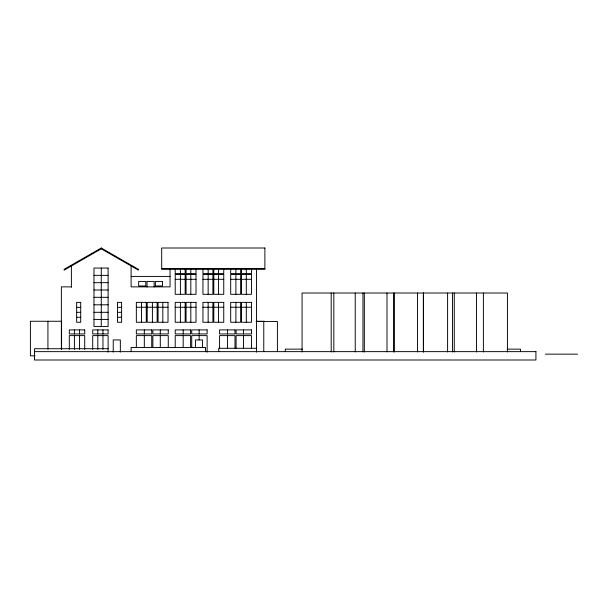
<?xml version="1.0" encoding="UTF-8"?>
<svg xmlns="http://www.w3.org/2000/svg" width="608" height="608" viewBox="0 0 608 608"><rect width="100%" height="100%" fill="white"/><g stroke="black" fill="none" stroke-linecap="round" stroke-linejoin="round"><path stroke-width="0.91" d="M101.27 248.003L64.144 269.291L64.144 270.127L101.27 248.839L138.35 270.127L138.35 269.291L101.27 248.003L101.27 248.839M161.69 268.508L264.883 268.508M93.974 275.371L108.11 275.371M131.108 276.42L170.05 276.42M175.21 279.308L185.159 279.308M186.063 279.308L196.012 279.308M202.95 279.308L212.899 279.308M213.803 279.308L223.752 279.308M230.69 279.308L240.646 279.308M241.543 279.308L251.499 279.308M93.974 282.69L108.11 282.69M71.394 286.87L61.362 286.87L61.362 349.212M93.974 290.001L108.11 290.001M93.974 297.312L108.11 297.312M93.974 304.806L108.11 304.806M136.344 307.245L146.292 307.245M147.204 307.245L157.16 307.245M158.065 307.245L168.013 307.245M175.21 307.245L185.159 307.245M186.063 307.245L196.012 307.245M202.95 307.245L212.899 307.245M213.803 307.245L223.752 307.245M230.69 307.245L240.646 307.245M241.543 307.245L251.499 307.245M76.646 307.344L80.712 307.344M117.534 307.344L121.608 307.344M76.646 312.322L80.712 312.322M93.974 312.307L108.11 312.307M117.534 312.322L121.608 312.322M76.646 317.292L80.712 317.292M117.534 317.292L121.608 317.292M93.974 319.436L108.11 319.436M256.173 321.26L264.358 321.26M256.394 321.533L277.415 321.533L277.415 351.416M256.523 348.3L218.736 348.3L218.736 351.637M108.11 348.718L34.451 348.718L34.451 359.997L535.922 359.997L535.922 351.637M302.358 349.136L285.281 349.136L285.281 351.637M507.201 349.136L520.486 349.136L520.486 351.637M34.451 351.637L535.982 351.637M545.361 354.145L577.6 354.145M35.013 355.817L30.4 355.817L30.4 321.26L61.575 321.26L61.575 349.281M507.437 351.964L507.437 293.018L302.07 293.018L302.07 351.964M483.39 293.018L483.39 351.964M476.512 293.018L476.512 351.964M454.267 293.018L454.267 351.964M452.466 293.018L452.466 351.964M447.594 293.018L447.594 351.964M423.548 293.018L423.548 351.964M423.343 293.018L423.343 351.964M417.506 293.018L417.506 351.964M394.425 293.018L394.425 351.964M393.46 293.018L393.46 351.964M387 293.018L387 351.964M364.336 293.018L364.336 351.964M362.953 293.018L362.953 351.964M355.239 293.018L355.239 351.964M333.83 293.018L333.83 351.964M331.193 293.018L331.193 351.964M263.773 321.533L263.773 351.416M256.523 268.69L256.523 352.146M251.499 268.759L251.499 273.623L241.543 273.623L241.543 268.759M251.499 348.475L251.499 335.616L236.102 335.616L236.102 348.475M246.301 268.759L246.301 273.623M246.301 274.436L246.301 294.325M246.301 302.374L246.301 322.263M243.519 329.908L243.519 333.944M243.519 335.616L243.519 348.475M240.646 268.759L240.646 273.623L230.69 273.623L230.69 268.759M235.896 268.759L235.896 273.623M235.896 274.436L235.896 294.325M235.896 302.374L235.896 322.263M234.977 348.475L234.977 335.616L219.579 335.616L219.579 348.475M227.559 329.908L227.559 333.944M227.559 335.616L227.559 348.475M223.752 268.759L223.752 273.623L213.803 273.623L213.803 268.759M218.553 268.759L218.553 273.623M218.553 274.436L218.553 294.325M218.553 302.374L218.553 322.263M212.899 268.759L212.899 273.623L202.95 273.623L202.95 268.759M208.149 268.759L208.149 273.623M208.149 274.436L208.149 294.325M208.149 302.374L208.149 322.263M207.123 352.146L207.123 335.616L191.725 335.616L191.725 347.556M205.534 351.637L205.534 347.464L131.13 347.464L131.13 351.637M202.54 347.411L202.54 339.94L195.434 339.94L195.434 347.411M199.143 329.908L199.143 333.944M199.143 335.616L199.143 339.94M196.012 268.759L196.012 273.623L186.063 273.623L186.063 268.759M190.813 268.759L190.813 273.623M190.813 274.436L190.813 294.325M190.813 302.374L190.813 322.263M190.608 347.556L190.608 335.616L175.21 335.616L175.21 347.556M185.159 268.759L185.159 273.623L175.21 273.623L175.21 268.759M183.183 329.908L183.183 333.944M183.183 335.616L183.183 347.556M180.409 268.759L180.409 273.623M180.409 274.436L180.409 294.325M180.409 302.374L180.409 322.263M170.05 268.82L170.05 286.87L131.108 286.87L131.108 265.97M168.264 347.556L168.264 335.616L152.859 335.616L152.859 347.556M162.815 302.374L162.815 322.263M160.284 329.908L160.284 333.944M160.284 335.616L160.284 347.556M154.128 287.037L154.128 281.436L147.03 281.436L147.03 287.037M152.41 302.374L152.41 322.263M151.742 347.556L151.742 335.616L136.344 335.616L136.344 347.556M144.324 329.908L144.324 333.944M144.324 335.616L144.324 347.556M141.542 302.374L141.542 322.263M120.338 352.085L120.338 339.94L113.232 339.94L113.232 352.085M108.11 352.146L108.11 335.616L92.705 335.616L92.705 349.387M102.957 329.908L102.957 333.944M102.957 335.616L102.957 349.387M101.27 268.06L101.27 326.564M97.804 329.908L97.804 333.944M97.804 335.616L97.804 349.387M84.71 349.387L84.71 335.616L69.304 335.616L69.304 349.387M79.557 329.908L79.557 333.944M79.557 335.616L79.557 349.387M74.404 329.908L74.404 333.944M74.404 335.616L74.404 349.387M71.394 265.97L71.394 287.31M47.933 321.26L47.933 349.281M264.883 248.003L161.69 248.003L161.69 269.344L264.883 269.344L264.883 248.003M108.11 268.06L93.974 268.06L93.974 326.564L108.11 326.564L108.11 268.06M185.159 274.436L175.21 274.436L175.21 294.325L185.159 294.325L185.159 274.436M196.012 274.436L186.063 274.436L186.063 294.325L196.012 294.325L196.012 274.436M212.899 274.436L202.95 274.436L202.95 294.325L212.899 294.325L212.899 274.436M223.752 274.436L213.803 274.436L213.803 294.325L223.752 294.325L223.752 274.436M240.646 274.436L230.69 274.436L230.69 294.325L240.646 294.325L240.646 274.436M251.499 274.436L241.543 274.436L241.543 294.325L251.499 294.325L251.499 274.436M145.776 281.436L138.67 281.436L138.67 285.98L145.776 285.98L145.776 281.436M162.488 281.436L155.382 281.436L155.382 285.98L162.488 285.98L162.488 281.436M80.712 302.374L76.646 302.374L76.646 322.263L80.712 322.263L80.712 302.374M121.608 302.374L117.534 302.374L117.534 322.263L121.608 322.263L121.608 302.374M146.292 302.374L136.344 302.374L136.344 322.263L146.292 322.263L146.292 302.374M157.16 302.374L147.204 302.374L147.204 322.263L157.16 322.263L157.16 302.374M168.013 302.374L158.065 302.374L158.065 322.263L168.013 322.263L168.013 302.374M185.159 302.374L175.21 302.374L175.21 322.263L185.159 322.263L185.159 302.374M196.012 302.374L186.063 302.374L186.063 322.263L196.012 322.263L196.012 302.374M212.899 302.374L202.95 302.374L202.95 322.263L212.899 322.263L212.899 302.374M223.752 302.374L213.803 302.374L213.803 322.263L223.752 322.263L223.752 302.374M240.646 302.374L230.69 302.374L230.69 322.263L240.646 322.263L240.646 302.374M251.499 302.374L241.543 302.374L241.543 322.263L251.499 322.263L251.499 302.374M84.71 329.908L69.304 329.908L69.304 333.944L84.71 333.944L84.71 329.908M108.11 329.908L92.705 329.908L92.705 333.944L108.11 333.944L108.11 329.908M151.742 329.908L136.344 329.908L136.344 333.944L151.742 333.944L151.742 329.908M168.264 329.908L152.859 329.908L152.859 333.944L168.264 333.944L168.264 329.908M190.608 329.908L175.21 329.908L175.21 333.944L190.608 333.944L190.608 329.908M207.123 329.908L191.725 329.908L191.725 333.944L207.123 333.944L207.123 329.908M234.977 329.908L219.579 329.908L219.579 333.944L234.977 333.944L234.977 329.908M251.499 329.908L236.102 329.908L236.102 333.944L251.499 333.944L251.499 329.908"/></g></svg>
